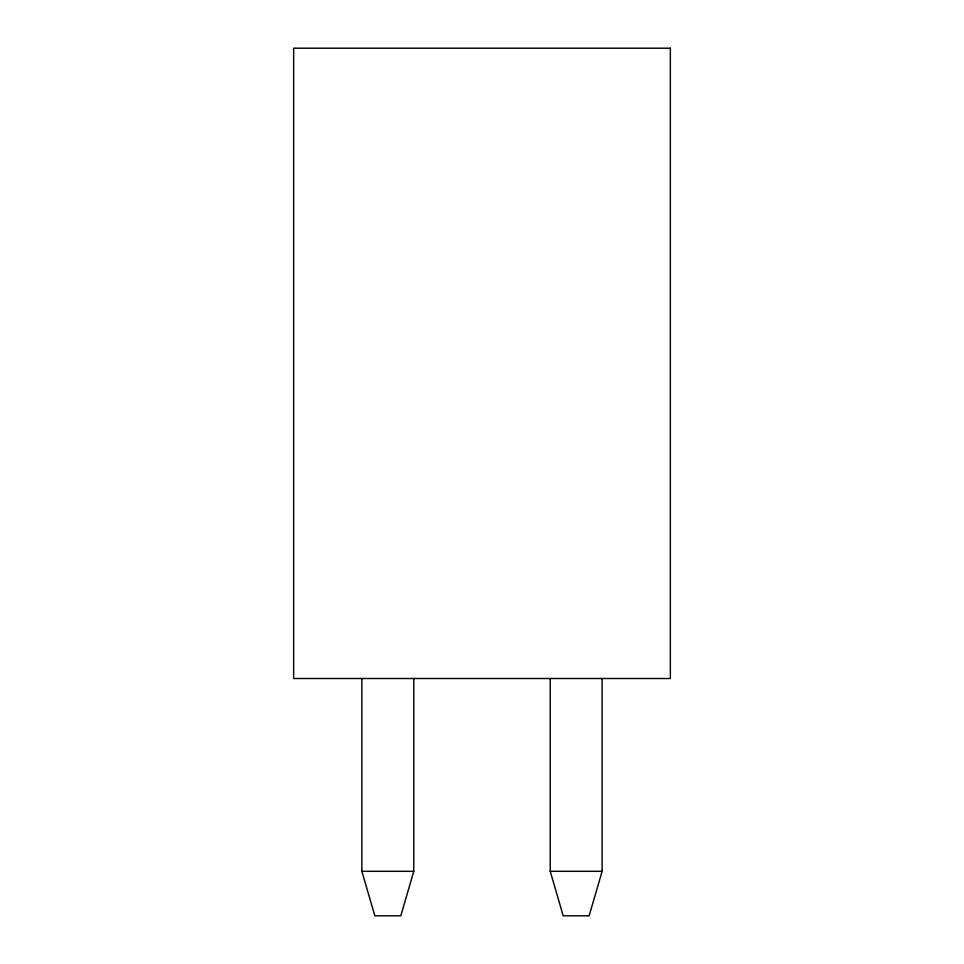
<?xml version="1.0" encoding="UTF-8"?>
<svg xmlns="http://www.w3.org/2000/svg" width="964" height="964" viewBox="0 0 964 964"><rect width="100%" height="100%" fill="white"/><g stroke="black" fill="none" stroke-linecap="round" stroke-linejoin="round"><path stroke-width="1.45" d="M413.773 678.511L413.773 871.311L400.807 915.8L374.851 915.8L361.874 871.311L361.874 678.511M602.126 678.511L602.126 871.311L589.149 915.8L563.193 915.8L550.227 871.311L550.227 678.511M361.874 871.311L413.773 871.311M550.227 871.311L602.126 871.311M670.354 48.2L293.646 48.2L293.646 678.511L670.354 678.511L670.354 48.2"/></g></svg>
